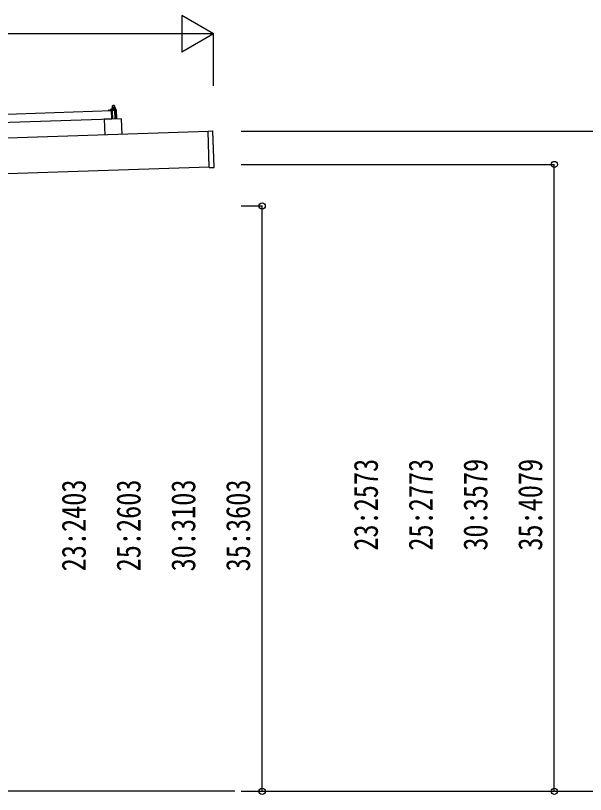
# Model space of a CAD drawing. Units: millimetres, scale not verified. Extents: x -12615 to 12615, y -8910 to 8910.
# Drawn here: x 691 to 3032, y -4995 to -1798 of the extents above; entities that cross this region are included whole.
import ezdxf
from ezdxf.enums import TextEntityAlignment as Align

# ---------------------------------------------------------------- set-up
doc = ezdxf.new("R2010")
doc.units = ezdxf.units.MM
doc.header["$LTSCALE"] = 40
for name, color, linetype in [('0-4_YKK_13', 4, 'Continuous'), ('0-5_YKK_A1', 4, 'Continuous'), ('0-6_YKK_D', 6, 'Continuous')]:
    doc.layers.add(name, color=color, linetype=linetype)
doc.styles.add('ＭＳ ゴシック', font='')
doc.styles.get('ＭＳ ゴシック').set_extended_font_data('MS Gothic')

msp = doc.modelspace()

# ---------------------------------------------------------------- linework, layer by layer
at = {"layer": '0-4_YKK_13'}
for p, q in [((1089.96, -2167.21), (1089, -2168.24)), ((1089, -2168.24), (1096.99, -2167.97)), ((1089.26, -2176.24), (1089, -2168.24)), ((1095.96, -2167.01), (1089.96, -2167.21)), ((1095.96, -2167.01), (1096.99, -2167.97)), ((1096.99, -2167.97), (1097.26, -2175.97)), ((-48.23, -2225.67), (1085.14, -2187.89)), ((1073.14, -2187.78), (1073.12, -2187.15)), ((1073.45, -2186.66), (1079.58, -2184.52)), ((1086.23, -2187.84), (1073.66, -2188.26)), ((1082.54, -2183.96), (1103.31, -2183.27)), ((1084.97, -2182.38), (1101.96, -2181.82)), ((1085.02, -2183.88), (1102.01, -2183.32)), ((1086.31, -2222.87), (1085.14, -2187.89)), ((1087.17, -2190.4), (1086.73, -2188.25)), ((1090.01, -2176.21), (1086.77, -2176.32)), ((1086.77, -2176.32), (1086.77, -2176.32)), ((1086.77, -2176.32), (1086.77, -2176.32)), ((1086.77, -2176.33), (1086.77, -2176.32)), ((1086.77, -2176.33), (1086.77, -2176.33)), ((1086.77, -2176.33), (1086.77, -2176.33)), ((1086.77, -2176.33), (1086.77, -2176.33)), ((1086.77, -2176.33), (1086.77, -2176.33)), ((1086.77, -2176.33), (1086.77, -2176.33)), ((1086.77, -2176.33), (1086.77, -2176.33)), ((1086.77, -2176.33), (1086.77, -2176.33)), ((1086.77, -2176.34), (1086.77, -2176.33)), ((1086.77, -2176.34), (1086.77, -2176.34)), ((1086.77, -2176.34), (1086.77, -2176.34)), ((1086.77, -2176.35), (1086.77, -2176.34)), ((1086.77, -2176.36), (1086.77, -2176.35)), ((1086.77, -2176.37), (1086.77, -2176.36)), ((1086.77, -2176.38), (1086.77, -2176.37)), ((1086.77, -2176.39), (1086.77, -2176.38)), ((1086.77, -2176.4), (1086.77, -2176.39)), ((1086.77, -2176.42), (1086.77, -2176.4)), ((1086.77, -2176.44), (1086.77, -2176.42)), ((1086.77, -2176.46), (1086.77, -2176.44)), ((1086.77, -2176.47), (1086.77, -2176.46)), ((1086.77, -2176.49), (1086.77, -2176.47)), ((1086.77, -2176.52), (1086.77, -2176.49)), ((1086.77, -2176.54), (1086.77, -2176.52)), ((1086.77, -2176.56), (1086.77, -2176.54)), ((1086.77, -2176.58), (1086.77, -2176.56)), ((1086.78, -2176.6), (1086.77, -2176.58)), ((1086.78, -2176.63), (1086.78, -2176.6)), ((1086.78, -2176.65), (1086.78, -2176.63)), ((1086.78, -2176.68), (1086.78, -2176.65)), ((1086.78, -2176.7), (1086.78, -2176.68)), ((1086.78, -2176.72), (1086.78, -2176.7)), ((1086.78, -2176.74), (1086.78, -2176.72)), ((1086.78, -2176.76), (1086.78, -2176.74)), ((1086.78, -2176.78), (1086.78, -2176.76)), ((1086.78, -2176.8), (1086.78, -2176.78)), ((1086.78, -2176.81), (1086.78, -2176.8)), ((1086.78, -2176.83), (1086.78, -2176.81)), ((1087.03, -2176.82), (1086.78, -2176.9)), ((1086.78, -2176.84), (1086.78, -2176.83)), ((1086.78, -2176.9), (1086.78, -2176.84)), ((1086.78, -2176.9), (1086.95, -2181.9)), ((1087.14, -2181.86), (1086.95, -2181.9)), ((1087.08, -2176.8), (1087.03, -2176.82)), ((1087.14, -2176.78), (1087.08, -2176.8)), ((1087.2, -2176.76), (1087.14, -2176.78)), ((1087.18, -2181.85), (1087.14, -2181.86)), ((1087.23, -2181.83), (1087.18, -2181.85)), ((1087.27, -2176.74), (1087.2, -2176.76)), ((1087.28, -2181.82), (1087.23, -2181.83)), ((1087.34, -2176.71), (1087.27, -2176.74)), ((1087.33, -2181.81), (1087.28, -2181.82)), ((1087.39, -2181.79), (1087.33, -2181.81)), ((1087.42, -2176.69), (1087.34, -2176.71)), ((1087.45, -2181.78), (1087.39, -2181.79)), ((1087.5, -2176.66), (1087.42, -2176.69)), ((1087.52, -2181.76), (1087.45, -2181.78)), ((1087.58, -2176.63), (1087.5, -2176.66)), ((1087.59, -2181.74), (1087.52, -2181.76)), ((1087.67, -2176.6), (1087.58, -2176.63)), ((1087.66, -2181.72), (1087.59, -2181.74)), ((1087.74, -2181.7), (1087.66, -2181.72)), ((1087.77, -2176.57), (1087.67, -2176.6)), ((1087.95, -2190.79), (1087.67, -2190.8)), ((1087.83, -2181.68), (1087.74, -2181.7)), ((1087.87, -2176.54), (1087.77, -2176.57)), ((1087.92, -2181.66), (1087.83, -2181.68)), ((1087.97, -2176.51), (1087.87, -2176.54)), ((1088.01, -2181.64), (1087.92, -2181.66)), ((1088.07, -2176.48), (1087.97, -2176.51)), ((1088.11, -2181.62), (1088.01, -2181.64)), ((1088.17, -2176.45), (1088.07, -2176.48)), ((1088.21, -2181.6), (1088.11, -2181.62)), ((1088.16, -2188.08), (1088.24, -2190.48)), ((1088.27, -2176.42), (1088.17, -2176.45)), ((1088.32, -2181.58), (1088.21, -2181.6)), ((1088.38, -2176.4), (1088.27, -2176.42)), ((1088.43, -2181.56), (1088.32, -2181.58)), ((1088.48, -2176.38), (1088.38, -2176.4)), ((1088.55, -2181.54), (1088.43, -2181.56)), ((1099.06, -2187.42), (1088.45, -2187.77)), ((1088.59, -2176.36), (1088.48, -2176.38)), ((1088.67, -2181.52), (1088.55, -2181.54)), ((1088.7, -2176.34), (1088.59, -2176.36)), ((1088.8, -2181.5), (1088.67, -2181.52)), ((1088.81, -2176.32), (1088.7, -2176.34)), ((1088.93, -2181.48), (1088.8, -2181.5)), ((1088.91, -2176.31), (1088.81, -2176.32)), ((1089.02, -2176.29), (1088.91, -2176.31)), ((1089.06, -2181.47), (1088.93, -2181.48)), ((1089.11, -2176.28), (1089.02, -2176.29)), ((1089.19, -2181.45), (1089.06, -2181.47)), ((1089.2, -2176.27), (1089.11, -2176.28)), ((1089.32, -2181.44), (1089.19, -2181.45)), ((1089.29, -2176.26), (1089.2, -2176.27)), ((1089.37, -2176.25), (1089.29, -2176.26)), ((1089.45, -2181.42), (1089.32, -2181.44)), ((1089.45, -2176.24), (1089.37, -2176.25)), ((1089.52, -2176.23), (1089.45, -2176.24)), ((1089.59, -2181.41), (1089.45, -2181.42)), ((1089.58, -2176.23), (1089.52, -2176.23)), ((1089.65, -2176.23), (1089.58, -2176.23)), ((1089.72, -2181.4), (1089.59, -2181.41)), ((1089.7, -2176.22), (1089.65, -2176.23)), ((1090.81, -2222.71), (1089.65, -2187.73)), ((1089.75, -2176.22), (1089.7, -2176.22)), ((1089.85, -2181.39), (1089.72, -2181.4)), ((1089.8, -2176.22), (1089.75, -2176.22)), ((1089.84, -2176.22), (1089.8, -2176.22)), ((1089.87, -2176.22), (1089.84, -2176.22)), ((1089.99, -2181.38), (1089.85, -2181.39)), ((1089.9, -2176.22), (1089.87, -2176.22)), ((1089.93, -2176.22), (1089.9, -2176.22)), ((1089.95, -2176.21), (1089.93, -2176.22)), ((1089.97, -2176.21), (1089.95, -2176.21)), ((1089.98, -2176.21), (1089.97, -2176.21)), ((1090.01, -2176.21), (1089.98, -2176.21)), ((1090.12, -2181.38), (1089.99, -2181.38)), ((1096.51, -2176), (1090.01, -2176.21)), ((1090.29, -2176.22), (1090.01, -2176.21)), ((1090.26, -2181.37), (1090.12, -2181.38)), ((1090.39, -2181.37), (1090.26, -2181.37)), ((1090.35, -2176.22), (1090.29, -2176.22)), ((1090.41, -2176.22), (1090.35, -2176.22)), ((1090.53, -2181.37), (1090.39, -2181.37)), ((1090.48, -2176.22), (1090.41, -2176.22)), ((1090.56, -2176.22), (1090.48, -2176.22)), ((1090.66, -2181.37), (1090.53, -2181.37)), ((1090.64, -2176.22), (1090.56, -2176.22)), ((1090.72, -2176.23), (1090.64, -2176.22)), ((1090.8, -2181.37), (1090.66, -2181.37)), ((1090.82, -2176.23), (1090.72, -2176.23)), ((1090.93, -2181.37), (1090.8, -2181.37)), ((1090.91, -2176.23), (1090.82, -2176.23)), ((1091.01, -2176.23), (1090.91, -2176.23)), ((1091.07, -2181.38), (1090.93, -2181.37)), ((1091.12, -2176.24), (1091.01, -2176.23)), ((1091.2, -2181.38), (1091.07, -2181.38)), ((1091.23, -2176.24), (1091.12, -2176.24)), ((1091.33, -2181.39), (1091.2, -2181.38)), ((1091.34, -2176.25), (1091.23, -2176.24)), ((1091.47, -2181.4), (1091.33, -2181.39)), ((1091.45, -2176.25), (1091.34, -2176.25)), ((1091.56, -2176.27), (1091.45, -2176.25)), ((1091.6, -2181.41), (1091.47, -2181.4)), ((1091.67, -2176.28), (1091.56, -2176.27)), ((1091.73, -2181.42), (1091.6, -2181.41)), ((1091.78, -2176.3), (1091.67, -2176.28)), ((1091.85, -2181.43), (1091.73, -2181.42)), ((1091.89, -2176.32), (1091.78, -2176.3)), ((1091.97, -2181.44), (1091.85, -2181.43)), ((1091.99, -2176.34), (1091.89, -2176.32)), ((1092.08, -2181.46), (1091.97, -2181.44)), ((1092.1, -2176.37), (1091.99, -2176.34)), ((1092.19, -2181.47), (1092.08, -2181.46)), ((1092.21, -2176.39), (1092.1, -2176.37)), ((1092.29, -2181.48), (1092.19, -2181.47)), ((1092.32, -2176.42), (1092.21, -2176.39)), ((1092.39, -2181.5), (1092.29, -2181.48)), ((1092.41, -2176.45), (1092.32, -2176.42)), ((1092.48, -2181.51), (1092.39, -2181.5)), ((1092.51, -2176.47), (1092.41, -2176.45)), ((1092.57, -2181.53), (1092.48, -2181.51)), ((1092.6, -2176.5), (1092.51, -2176.47)), ((1092.66, -2181.54), (1092.57, -2181.53)), ((1092.68, -2176.52), (1092.6, -2176.5)), ((1092.74, -2181.56), (1092.66, -2181.54)), ((1092.76, -2176.54), (1092.68, -2176.52)), ((1092.82, -2181.57), (1092.74, -2181.56)), ((1092.83, -2176.56), (1092.76, -2176.54)), ((1092.89, -2181.59), (1092.82, -2181.57)), ((1092.9, -2176.58), (1092.83, -2176.56)), ((1092.96, -2181.6), (1092.89, -2181.59)), ((1092.96, -2176.6), (1092.9, -2176.58)), ((1093.01, -2176.61), (1092.96, -2176.6)), ((1093.02, -2181.61), (1092.96, -2181.6)), ((1093.28, -2176.68), (1093.01, -2176.61)), ((1093.08, -2181.62), (1093.02, -2181.61)), ((1093.13, -2181.63), (1093.08, -2181.62)), ((1093.18, -2181.64), (1093.13, -2181.63)), ((1093.23, -2181.65), (1093.18, -2181.64)), ((1093.45, -2181.69), (1093.23, -2181.65)), ((1093.53, -2176.6), (1093.28, -2176.68)), ((1093.28, -2176.68), (1093.45, -2181.69)), ((1093.64, -2181.64), (1093.45, -2181.69)), ((1093.58, -2176.58), (1093.53, -2176.6)), ((1093.64, -2176.56), (1093.58, -2176.58)), ((1093.7, -2176.54), (1093.64, -2176.56)), ((1093.68, -2181.63), (1093.64, -2181.64)), ((1093.72, -2181.62), (1093.68, -2181.63)), ((1093.77, -2176.52), (1093.7, -2176.54)), ((1093.77, -2181.61), (1093.72, -2181.62)), ((1093.84, -2176.5), (1093.77, -2176.52)), ((1093.83, -2181.59), (1093.77, -2181.61)), ((1093.88, -2181.58), (1093.83, -2181.59)), ((1093.91, -2176.47), (1093.84, -2176.5)), ((1093.95, -2181.56), (1093.88, -2181.58)), ((1093.99, -2176.44), (1093.91, -2176.47)), ((1094.01, -2181.54), (1093.95, -2181.56)), ((1094.08, -2176.41), (1093.99, -2176.44)), ((1094.08, -2181.53), (1094.01, -2181.54)), ((1094.17, -2176.38), (1094.08, -2176.41)), ((1094.16, -2181.51), (1094.08, -2181.53)), ((1094.24, -2181.49), (1094.16, -2181.51)), ((1094.27, -2176.35), (1094.17, -2176.38)), ((1094.32, -2181.46), (1094.24, -2181.49)), ((1094.36, -2176.32), (1094.27, -2176.35)), ((1094.41, -2181.44), (1094.32, -2181.46)), ((1094.46, -2176.29), (1094.36, -2176.32)), ((1094.51, -2181.42), (1094.41, -2181.44)), ((1094.56, -2176.26), (1094.46, -2176.29)), ((1094.61, -2181.4), (1094.51, -2181.42)), ((1094.67, -2176.23), (1094.56, -2176.26)), ((1094.71, -2181.38), (1094.61, -2181.4)), ((1094.77, -2176.21), (1094.67, -2176.23)), ((1094.82, -2181.36), (1094.71, -2181.38)), ((1094.87, -2176.18), (1094.77, -2176.21)), ((1094.93, -2181.34), (1094.82, -2181.36)), ((1094.98, -2176.16), (1094.87, -2176.18)), ((1095.05, -2181.32), (1094.93, -2181.34)), ((1095.09, -2176.14), (1094.98, -2176.16)), ((1095.17, -2181.3), (1095.05, -2181.32)), ((1095.19, -2176.12), (1095.09, -2176.14)), ((1095.3, -2181.28), (1095.17, -2181.3)), ((1095.3, -2176.1), (1095.19, -2176.12)), ((1095.41, -2176.09), (1095.3, -2176.1)), ((1095.43, -2181.27), (1095.3, -2181.28)), ((1095.51, -2176.07), (1095.41, -2176.09)), ((1095.56, -2181.25), (1095.43, -2181.27)), ((1095.61, -2176.06), (1095.51, -2176.07)), ((1095.69, -2181.23), (1095.56, -2181.25)), ((1095.7, -2176.05), (1095.61, -2176.06)), ((1095.82, -2181.22), (1095.69, -2181.23)), ((1095.79, -2176.04), (1095.7, -2176.05)), ((1095.87, -2176.03), (1095.79, -2176.04)), ((1095.95, -2181.21), (1095.82, -2181.22)), ((1095.94, -2176.02), (1095.87, -2176.03)), ((1096.01, -2176.02), (1095.94, -2176.02)), ((1096.08, -2181.19), (1095.95, -2181.21)), ((1096.08, -2176.01), (1096.01, -2176.02)), ((1096.14, -2176.01), (1096.08, -2176.01)), ((1096.22, -2181.18), (1096.08, -2181.19)), ((1096.2, -2176.01), (1096.14, -2176.01)), ((1096.25, -2176.01), (1096.2, -2176.01)), ((1096.35, -2181.17), (1096.22, -2181.18)), ((1096.29, -2176), (1096.25, -2176.01)), ((1096.33, -2176), (1096.29, -2176)), ((1096.37, -2176), (1096.33, -2176)), ((1096.48, -2181.17), (1096.35, -2181.17)), ((1096.4, -2176), (1096.37, -2176)), ((1096.43, -2176), (1096.4, -2176)), ((1096.45, -2176), (1096.43, -2176)), ((1096.46, -2176), (1096.45, -2176)), ((1096.47, -2176), (1096.46, -2176)), ((1096.51, -2176), (1096.47, -2176)), ((1096.62, -2181.16), (1096.48, -2181.17)), ((1099.76, -2175.89), (1096.51, -2176)), ((1096.79, -2176), (1096.51, -2176)), ((1096.75, -2181.16), (1096.62, -2181.16)), ((1096.89, -2181.15), (1096.75, -2181.16)), ((1096.85, -2176), (1096.79, -2176)), ((1096.91, -2176), (1096.85, -2176)), ((1097.02, -2181.15), (1096.89, -2181.15)), ((1096.98, -2176.01), (1096.91, -2176)), ((1097.05, -2176.01), (1096.98, -2176.01)), ((1097.16, -2181.15), (1097.02, -2181.15)), ((1097.13, -2176.01), (1097.05, -2176.01)), ((1097.22, -2176.01), (1097.13, -2176.01)), ((1097.29, -2181.15), (1097.16, -2181.15)), ((1097.31, -2176.01), (1097.22, -2176.01)), ((1097.43, -2181.16), (1097.29, -2181.15)), ((1097.41, -2176.01), (1097.31, -2176.01)), ((1097.51, -2176.02), (1097.41, -2176.01)), ((1097.56, -2181.16), (1097.43, -2181.16)), ((1097.62, -2176.02), (1097.51, -2176.02)), ((1097.7, -2181.17), (1097.56, -2181.16)), ((1097.73, -2176.02), (1097.62, -2176.02)), ((1097.64, -2187.46), (1098.81, -2222.44)), ((1097.83, -2181.17), (1097.7, -2181.17)), ((1097.84, -2176.03), (1097.73, -2176.02)), ((1097.96, -2181.18), (1097.83, -2181.17)), ((1097.95, -2176.04), (1097.84, -2176.03)), ((1098.06, -2176.05), (1097.95, -2176.04)), ((1098.1, -2181.19), (1097.96, -2181.18)), ((1098.17, -2176.06), (1098.06, -2176.05)), ((1098.22, -2181.2), (1098.1, -2181.19)), ((1098.27, -2176.08), (1098.17, -2176.06)), ((1098.35, -2181.21), (1098.22, -2181.2)), ((1098.38, -2176.1), (1098.27, -2176.08)), ((1098.46, -2181.23), (1098.35, -2181.21)), ((1098.49, -2176.12), (1098.38, -2176.1)), ((1098.58, -2181.24), (1098.46, -2181.23)), ((1098.6, -2176.15), (1098.49, -2176.12)), ((1098.68, -2181.25), (1098.58, -2181.24)), ((1098.71, -2176.18), (1098.6, -2176.15)), ((1098.79, -2181.27), (1098.68, -2181.25)), ((1098.81, -2176.2), (1098.71, -2176.18)), ((1098.89, -2181.28), (1098.79, -2181.27)), ((1098.91, -2176.23), (1098.81, -2176.2)), ((1098.98, -2181.3), (1098.89, -2181.28)), ((1099.01, -2176.26), (1098.91, -2176.23)), ((1099.07, -2181.31), (1098.98, -2181.3)), ((1099.09, -2176.28), (1099.01, -2176.26)), ((1099.16, -2181.33), (1099.07, -2181.31)), ((1099.18, -2176.3), (1099.09, -2176.28)), ((1099.24, -2181.34), (1099.16, -2181.33)), ((1099.25, -2176.33), (1099.18, -2176.3)), ((1099.31, -2181.36), (1099.24, -2181.34)), ((1099.33, -2176.34), (1099.25, -2176.33)), ((1099.39, -2181.37), (1099.31, -2181.36)), ((1099.39, -2176.36), (1099.33, -2176.34)), ((1099.46, -2176.38), (1099.39, -2176.36)), ((1099.45, -2181.38), (1099.39, -2181.37)), ((1099.52, -2181.39), (1099.45, -2181.38)), ((1099.51, -2176.39), (1099.46, -2176.38)), ((1099.78, -2176.47), (1099.51, -2176.39)), ((1099.58, -2181.4), (1099.52, -2181.39)), ((1099.63, -2181.41), (1099.58, -2181.4)), ((1099.68, -2181.42), (1099.63, -2181.41)), ((1099.73, -2181.43), (1099.68, -2181.42)), ((1099.94, -2181.47), (1099.73, -2181.43)), ((1099.76, -2175.89), (1099.76, -2175.9)), ((1099.76, -2175.89), (1099.76, -2175.89)), ((1099.76, -2175.89), (1099.76, -2175.89)), ((1099.76, -2175.89), (1099.76, -2175.89)), ((1099.76, -2175.89), (1099.76, -2175.89)), ((1099.76, -2175.89), (1099.76, -2175.89)), ((1099.76, -2175.9), (1099.76, -2175.91)), ((1099.76, -2175.9), (1099.76, -2175.9)), ((1099.76, -2175.9), (1099.76, -2175.9)), ((1099.76, -2175.9), (1099.76, -2175.9)), ((1099.76, -2175.9), (1099.76, -2175.9)), ((1099.76, -2175.9), (1099.76, -2175.9)), ((1099.76, -2175.91), (1099.76, -2175.92)), ((1099.76, -2175.91), (1099.76, -2175.91)), ((1099.76, -2175.92), (1099.76, -2175.93)), ((1099.76, -2175.92), (1099.76, -2175.92)), ((1099.76, -2175.93), (1099.76, -2175.94)), ((1099.76, -2175.94), (1099.76, -2175.96)), ((1099.76, -2175.96), (1099.76, -2175.97)), ((1099.76, -2175.97), (1099.76, -2175.99)), ((1099.76, -2175.99), (1099.76, -2176)), ((1099.76, -2176), (1099.76, -2176.02)), ((1099.76, -2176.02), (1099.76, -2176.04)), ((1099.76, -2176.04), (1099.76, -2176.06)), ((1099.76, -2176.06), (1099.76, -2176.08)), ((1099.76, -2176.08), (1099.77, -2176.1)), ((1099.77, -2176.1), (1099.77, -2176.12)), ((1099.77, -2176.12), (1099.77, -2176.15)), ((1099.77, -2176.15), (1099.77, -2176.17)), ((1099.77, -2176.17), (1099.77, -2176.19)), ((1099.77, -2176.19), (1099.77, -2176.22)), ((1099.77, -2176.22), (1099.77, -2176.24)), ((1099.77, -2176.24), (1099.77, -2176.27)), ((1099.77, -2176.27), (1099.77, -2176.29)), ((1099.77, -2176.29), (1099.77, -2176.31)), ((1099.77, -2176.31), (1099.77, -2176.33)), ((1099.77, -2176.33), (1099.77, -2176.34)), ((1099.77, -2176.34), (1099.77, -2176.36)), ((1099.77, -2176.36), (1099.77, -2176.38)), ((1099.77, -2176.38), (1099.78, -2176.39)), ((1099.78, -2176.39), (1099.78, -2176.4)), ((1099.78, -2176.4), (1099.78, -2176.47)), ((1099.78, -2176.47), (1099.94, -2181.47)), ((1099.93, -2181.06), (1101.96, -2181.82)), ((1102.81, -2207.3), (1100.6, -2188.74)), ((1101.96, -2181.82), (1102.01, -2183.32)), ((1104.34, -2184.24), (1105.61, -2222.22)), ((1125.29, -2221.56), (1055.33, -2223.89)), ((1055.33, -2223.89), (1057.47, -2288.26)), ((1103.31, -2222.29), (1102.81, -2207.3)), ((1125.29, -2221.56), (1127.44, -2285.93)), ((1481.59, -2272.21), (1500.57, -2271.58)), ((1486.59, -2422.13), (1481.59, -2272.21)), ((1506.54, -2420.46), (1501.61, -2272.55)), ((1486.59, -2422.13), (1505.57, -2421.5))]:
    msp.add_line(p, q, dxfattribs=at)
for points in [[(1085.02, -2183.88), (1084.97, -2182.38), (1086.94, -2181.49)], [(1086.31, -2222.87), (-47.06, -2260.65), (-48.23, -2225.67)]]:
    msp.add_lwpolyline(points, dxfattribs=at)
for centre, radius, start, end in [((1073.62, -2187.13), 0.5, 109.26318, 181.90915), ((1073.64, -2187.76), 0.5, 181.90915, 271.90915), ((1082.88, -2193.96), 10, 91.90915, 109.26318), ((1086.24, -2188.34), 0.5, 11.37147, 91.90915), ((1087.66, -2190.3), 0.5, 191.37147, 271.90915), ((1087.94, -2190.49), 0.3, 271.90915, 1.90915), ((1088.46, -2188.07), 0.3, 91.90915, 181.90915), ((1099.11, -2188.92), 1.5, 6.76762, 91.90915), ((1103.34, -2184.27), 1, 1.90915, 91.90915), ((1500.61, -2272.58), 1, 1.90915, 91.90915), ((1505.54, -2420.5), 1, 271.90915, 1.90915)]:
    msp.add_arc(centre, radius, start, end, dxfattribs=at)
at = {"layer": '0-5_YKK_A1'}
for p, q in [((1481.66, -2274.35), (-3910.35, -2454.05)), ((-3905.52, -2598.97), (1486.49, -2419.24)), ((1591.66, -4982.18), (403.28, -4982.18))]:
    msp.add_line(p, q, dxfattribs=at)
at = {"layer": '0-6_YKK_D'}
for p, q in [((1503.96, -1873.07), (1374.06, -1798.07)), ((1374.06, -1798.07), (1374.06, -1948.07)), ((1353.96, -1873.07), (-3777.82, -1873.07)), ((1503.96, -1873.07), (1244.16, -1873.07)), ((1503.96, -1873.07), (1374.06, -1948.07)), ((1503.96, -2086.87), (1503.96, -1872.07)), ((1617.81, -2273.07), (4114.96, -2273.07)), ((1617.81, -2409.18), (2904.96, -2409.18)), ((2903.96, -4982.18), (2903.96, -2409.18)), ((1617.81, -2579.18), (1704.96, -2579.18)), ((1703.96, -4982.18), (1703.96, -2579.18)), ((1617.81, -4982.18), (1704.96, -4982.18)), ((1617.81, -4982.18), (4114.96, -4982.18)), ((1617.81, -4982.18), (2904.96, -4982.18))]:
    msp.add_line(p, q, dxfattribs=at)
for centre in [(2903.96, -2409.18), (1703.96, -2579.18), (1703.96, -4982.18), (2903.96, -4982.18)]:
    msp.add_circle(centre, 12.75, dxfattribs=at)

# ---------------------------------------------------------------- texts
at = {"layer": '0-6_YKK_D', "style": 'ＭＳ ゴシック', "width": 0.8}
for s, p in [('23:2573', (2208.96, -3994.48)), ('25:2773', (2433.96, -3994.48)), ('30:3579', (2658.96, -3994.48)), ('35:4079', (2883.96, -3994.48)), ('23:2403', (1008.96, -4079.48)), ('25:2603', (1233.96, -4079.48)), ('30:3103', (1458.96, -4079.48)), ('35:3603', (1683.96, -4079.48))]:
    msp.add_text(s, height=98.97, rotation=90, dxfattribs=at).set_placement(p, align=Align.BOTTOM_LEFT)

doc.saveas('drawing.dxf')
